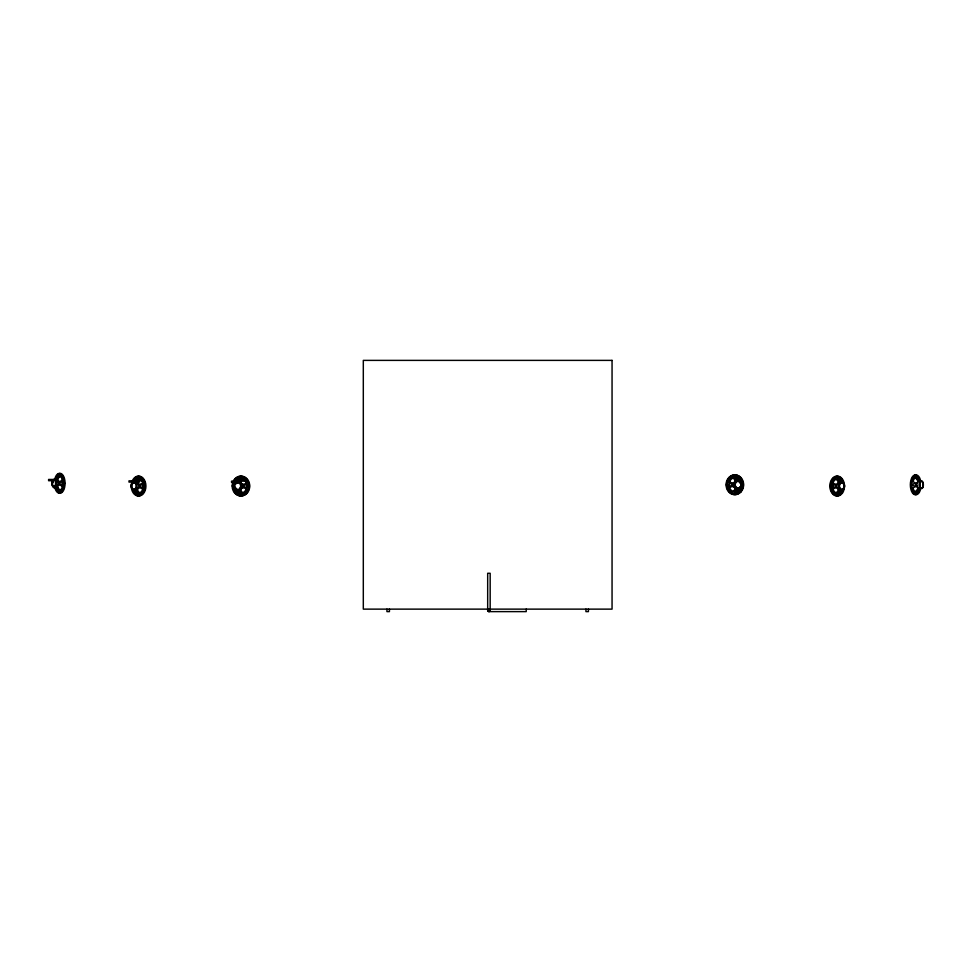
<?xml version="1.0" encoding="UTF-8"?>
<svg xmlns="http://www.w3.org/2000/svg" width="972" height="972" viewBox="0 0 972 972"><rect width="100%" height="100%" fill="white"/><g stroke="black" fill="none" stroke-linecap="round" stroke-linejoin="round"><path stroke-width="1.46" d="M59.96 492.354L60.13 492.95L60.276 492.282M837.232 476.766L837.099 476.754M55.319 479.767L57.117 475.733A8.687 4.338 -90 0 1 61.455 475.733L63.046 478.917A8.687 4.338 -90 0 1 63.046 487.604L61.455 490.775A8.687 4.338 -90 0 1 57.117 490.775L55.526 487.604M920.12 488.284L918.321 492.318A8.687 4.338 -90 0 1 913.984 492.318L912.392 489.135A8.687 4.338 -90 0 1 912.392 480.447L913.984 477.276A8.687 4.338 -90 0 1 918.321 477.276L920.217 481.675M241.518 476.948L240.388 476.669L241.566 476.754M57.117 475.733A4.471 1.033 -58 0 1 55.562 479.84A3.949 1.968 -90 0 1 57.53 479.84L58.259 481.286A3.949 1.968 -90 0 1 58.259 485.235L57.53 486.68A3.949 1.968 -90 0 1 56.036 487.069M919.403 488.612A3.949 1.968 -90 0 1 917.896 488.211L917.179 486.765A3.949 1.968 -90 0 1 917.179 482.817L917.896 481.371A3.949 1.968 -90 0 1 919.877 481.371A4.471 1.033 58 0 1 918.321 477.276M915.126 493.898L915.126 494.286M132.326 483.789A8.687 6.148 -90 0 1 132.933 481.699L135.181 478.516A8.687 6.148 -90 0 1 141.329 478.516L143.577 481.699A8.687 6.148 -90 0 1 143.577 490.386L141.329 493.557A8.687 6.148 -90 0 1 135.181 493.557L132.933 490.386A8.687 6.148 -90 0 1 132.326 488.284M136.019 482.088A3.949 2.794 -90 0 1 137.417 482.622L138.437 484.068A3.949 2.794 -90 0 1 138.437 488.017L137.417 489.463A3.949 2.794 -90 0 1 134.622 489.463A4.471 1.944 55.1 0 1 135.181 493.557M843.453 488.284A8.687 6.148 -90 0 1 842.833 490.386L840.586 493.557A8.687 6.148 -90 0 1 834.45 493.557L832.202 490.386A8.687 6.148 -90 0 1 832.202 481.699L834.45 478.516A8.687 6.148 -90 0 1 840.586 478.516L842.833 481.699A8.687 6.148 -90 0 1 843.453 483.789M840.586 493.557A4.471 1.944 -55.1 0 1 841.144 489.463A3.949 2.794 -90 0 1 838.362 489.463L837.329 488.017A3.949 2.794 -90 0 1 837.329 484.068L838.362 482.622A3.949 2.794 -90 0 1 841.144 482.622A4.471 1.944 55.1 0 1 840.586 478.516M234.216 481.699L236.974 478.516A8.687 7.521 -90 0 1 244.494 478.516L247.253 481.699A8.687 7.521 -90 0 1 247.253 490.386L244.494 493.557A8.687 7.521 -90 0 1 236.974 493.557L234.216 490.386A8.687 7.521 -90 0 1 234.216 481.699A4.471 2.066 -76.1 0 0 235.686 484.202M237.654 482.185A4.471 2.734 -49.3 0 1 237.447 482.622A3.949 3.414 -90 0 1 240.862 482.622L242.113 484.068A3.949 3.414 -90 0 1 242.113 488.017L240.862 489.463A3.949 3.414 -90 0 1 237.447 489.463A4.471 2.734 49.3 0 1 236.974 493.557M728.599 480.399L731.357 477.228A8.687 7.521 -90 0 1 738.878 477.228L741.624 480.399A8.687 7.521 -90 0 1 741.624 489.086L738.878 492.269A8.687 7.521 -90 0 1 731.357 492.269L728.599 489.086A8.687 7.521 -90 0 1 728.599 480.399A4.471 4.362 -8.4 0 0 733.726 482.768A3.949 3.414 -90 0 0 733.726 486.717L734.99 488.163A3.949 3.414 -90 0 0 737.578 488.564M733.726 482.768L734.99 481.322A3.949 3.414 -90 0 1 738.404 481.322A4.471 2.734 49.3 0 1 738.878 477.228M64.638 482.975L64.723 483.643M734.322 493.837L734.954 494.055L734.31 494.238M734.783 475.806L734.601 475.077L734.443 475.818M249.427 486.389L249.44 485.708M131.67 485.66L131.682 486.45M844.146 486.437L844.158 485.672M726.558 484.36L726.57 485.15M57.555 479.451L48.6 479.451L48.6 480.703L53.083 480.703M142.434 480.836L128.997 480.836L128.997 482.076L139.446 482.076M238.99 482.404L231.53 482.404L231.53 481.152L246.451 481.152L246.451 482.404M488.308 610.586L487.677 610.586L487.677 573.273L490.167 573.273L490.167 610.586M739.109 481.954L739.656 482.768M588.425 609.128L588.425 611.619L585.934 611.619L585.934 609.128M526.217 609.128L526.217 611.619L488.904 611.619L488.904 610.987M488.904 609.165L488.904 610.052M389.432 609.128L389.432 611.619L386.941 611.619L386.941 609.128M58.004 487.968A3.888 3.888 0 0 1 53.314 481.845M137.465 489.73A3.888 3.888 0 0 1 134.513 489.341M134.513 482.598A3.888 3.888 0 0 1 138.413 482.598M239.999 490.058A3.888 3.888 0 0 1 235.236 487.3M236.245 483.534A3.888 3.888 0 0 1 237.047 482.914M237.982 482.525A3.888 3.888 0 0 1 239.999 482.525M56.218 479.706A7.096 3.548 -90 0 1 62.354 479.706M62.706 481.419A7.096 3.548 -90 0 1 61.054 489.402A7.096 3.548 -90 0 1 56.777 488.272M56.947 480.204A3.195 1.604 -90 0 1 57.324 480.52M57.919 481.699A3.195 1.604 -90 0 1 58.077 482.464M58.126 483.291A3.195 1.604 -90 0 1 57.919 484.894M57.664 485.55A3.195 1.604 -90 0 1 56.947 486.389M53.168 479.84A3.949 1.968 -90 0 1 56.121 482.914A3.949 1.968 -90 0 1 53.484 486.96A3.949 1.968 -90 0 1 52.755 480.46M54.991 478.333A9.89 4.945 -90 0 1 62.451 475.697A9.89 4.945 -90 0 1 62.451 490.848A9.89 4.945 -90 0 1 54.991 488.223M56.072 487.555A4.471 1.033 58 0 1 57.117 490.775M61.455 490.775A4.471 2.685 49.9 0 1 57.53 486.68M58.259 485.235A4.471 3.852 65.1 0 1 63.046 487.604M63.046 478.917A4.471 3.852 -65.1 0 1 58.259 481.286M57.53 479.84A4.471 2.685 -49.9 0 1 61.455 475.733M57.652 474.713A9.89 4.945 -90 0 1 65.075 483.278A9.89 4.945 -90 0 1 57.652 491.844M61.26 474.858A8.687 4.338 -90 0 1 62.317 475.733M63.897 487.604A8.687 4.338 -90 0 1 63.216 489.402M59.013 491.65A8.687 4.338 -90 0 1 57.069 489.402M57.069 477.106A8.687 4.338 -90 0 1 59.013 474.858M139.555 479.184A7.096 5.018 -90 0 1 142.605 482.489M143.103 484.202A7.096 5.018 -90 0 1 143.103 487.871M142.605 489.584A7.096 5.018 -90 0 1 139.555 492.889M138.255 493.132A7.096 5.018 -90 0 1 133.905 489.584M134.707 481.019A7.096 5.018 -90 0 1 138.255 478.941M136.578 482.987A3.195 2.26 -90 0 1 137.951 484.481M137.951 487.677A3.195 2.26 -90 0 1 136.578 489.171M135.181 478.516A4.471 1.944 -55.1 0 1 135.084 481.735M132.921 483.546A4.471 0.996 -77.3 0 1 132.933 481.699M132.933 490.386A4.471 0.996 77.3 0 1 132.872 489.536M141.329 493.557A4.471 3.293 40.2 0 1 137.417 489.463M138.437 488.017A4.471 4.253 46.1 0 1 143.577 490.386M143.577 481.699A4.471 4.253 -46.1 0 1 138.437 484.068M137.417 482.622A4.471 3.293 -40.2 0 1 141.329 478.516M142.021 478.516A8.687 6.148 -90 0 1 144.269 481.699M144.269 490.386A8.687 6.148 -90 0 1 142.021 493.557M135.886 493.557A8.687 6.148 -90 0 1 133.638 490.386M133.638 481.699A8.687 6.148 -90 0 1 135.886 478.516M135.448 477.495A9.89 6.998 -90 0 1 145.934 486.061A9.89 6.998 -90 0 1 135.448 494.627M234.799 484.202A7.096 6.148 -90 0 1 239.926 479.002A7.096 6.148 -90 0 1 246.05 482.489M246.669 484.202A7.096 6.148 -90 0 1 246.669 487.871M246.05 489.584A7.096 6.148 -90 0 1 239.926 493.071A7.096 6.148 -90 0 1 234.799 487.871M240.509 483.315A3.195 2.77 -90 0 1 241.08 483.813M241.518 484.481A3.195 2.77 -90 0 1 241.518 487.677M241.08 488.345A3.195 2.77 -90 0 1 240.509 488.843M236.974 478.516A4.471 2.734 -49.3 0 1 237.812 481.735M234.216 490.386A4.471 2.066 76.1 0 1 235.686 487.883M244.494 493.557A4.471 3.694 24 0 1 240.862 489.463M242.113 488.017A4.471 4.362 -8.4 0 1 247.253 490.386M247.253 481.699A4.471 4.362 8.4 0 1 242.113 484.068M240.862 482.622A4.471 3.694 -24 0 1 244.494 478.516M244.993 478.516A8.687 7.521 -90 0 1 247.739 481.699M246.548 492.184A8.687 7.521 -90 0 1 243.17 494.432M237.46 493.557A8.687 7.521 -90 0 1 233.96 488.284M233.96 483.789A8.687 7.521 -90 0 1 237.46 478.516M233.79 481.116A9.89 8.566 -90 0 1 246.718 478.479A9.89 8.566 -90 0 1 246.718 493.63A9.89 8.566 -90 0 1 233.79 491.006M234.702 484.894A1.762 0.778 -85.3 0 0 233.73 486.036A1.762 0.778 85.3 0 0 234.702 487.179M922.817 486.571A3.548 1.774 -90 0 1 920.265 487.701A3.548 1.774 -90 0 1 919.925 482.513A3.548 1.774 -90 0 1 922.537 482.282M922.999 483.874A3.548 1.774 -90 0 1 922.999 485.721M913.085 481.249A7.096 3.548 -90 0 1 919.22 481.249M919.22 488.345A7.096 3.548 -90 0 1 916.159 491.893M915.235 491.65A7.096 3.548 -90 0 1 913.085 488.345M918.066 487.604A3.195 1.604 -90 0 1 917.325 485.66M917.483 483.242A3.195 1.604 -90 0 1 918.066 482.063M917.179 482.817A4.471 3.852 65.1 0 1 912.392 480.447M912.392 489.135A4.471 3.852 -65.1 0 1 917.179 486.765M917.896 488.211A4.471 2.685 -49.9 0 1 913.984 492.318M920.423 489.767A9.89 4.945 -90 0 1 912.963 492.391A9.89 4.945 -90 0 1 912.963 477.24A9.89 4.945 -90 0 1 920.423 479.864M913.984 477.276A4.471 2.685 49.9 0 1 917.896 481.371M918.321 492.318A4.471 1.033 -58 0 1 919.877 488.211M916.426 476.402A8.687 4.338 -90 0 1 917.471 477.276M918.37 478.649A8.687 4.338 -90 0 1 919.062 480.447M919.062 489.135A8.687 4.338 -90 0 1 918.37 490.933M911.104 487.045A8.687 4.338 -90 0 1 911.104 482.549M912.222 478.649A8.687 4.338 -90 0 1 914.178 476.402M916.572 494.371A9.89 4.945 -90 0 1 910.339 484.809A9.89 4.945 -90 0 1 916.572 475.259M837.524 478.941A7.096 5.018 -90 0 1 841.861 482.489M841.861 489.584A7.096 5.018 -90 0 1 837.524 493.132M836.224 492.889A7.096 5.018 -90 0 1 833.174 489.584M832.676 487.871A7.096 5.018 -90 0 1 832.676 484.202M833.174 482.489A7.096 5.018 -90 0 1 836.224 479.184M838.131 488.345A3.195 2.26 -90 0 1 837.767 487.677M837.767 484.481A3.195 2.26 -90 0 1 839.14 482.987M837.329 484.068A4.471 4.253 46.1 0 1 832.202 481.699M832.202 490.386A4.471 4.253 -46.1 0 1 837.329 488.017M838.362 489.463A4.471 3.293 -40.2 0 1 834.45 493.557M834.45 478.516A4.471 3.293 40.2 0 1 838.362 482.622M842.846 488.527A4.471 0.996 -77.3 0 1 842.833 490.386M842.833 481.699A4.471 0.996 77.3 0 1 842.846 483.546M840.306 494.627A9.89 6.998 -90 0 1 830.756 491.006A9.89 6.998 -90 0 1 833.308 477.495A9.89 6.998 -90 0 1 842.87 481.116M842.87 491.006A9.89 6.998 -90 0 1 841.752 493.047M839.893 478.516A8.687 6.148 -90 0 1 842.141 481.699M842.141 490.386A8.687 6.148 -90 0 1 839.893 493.557M833.745 493.557A8.687 6.148 -90 0 1 832.482 492.184M729.182 482.914A7.096 6.148 -90 0 1 735.111 477.653A7.096 6.148 -90 0 1 741.053 482.914M741.053 486.583A7.096 6.148 -90 0 1 735.111 491.844M733.52 491.601A7.096 6.148 -90 0 1 729.79 488.296M729.182 486.583A7.096 6.148 -90 0 1 728.976 484.749M735.938 487.871A3.195 2.77 -90 0 1 735.269 487.555M734.261 486.389A3.195 2.77 -90 0 1 733.982 485.611M733.884 484.785A3.195 2.77 -90 0 1 734.261 483.181M734.698 482.525A3.195 2.77 -90 0 1 735.269 482.015M728.599 489.086A4.471 4.362 8.4 0 1 733.726 486.717M734.99 488.163A4.471 3.694 -24 0 1 731.357 492.269M731.357 477.228A4.471 3.694 24 0 1 734.99 481.322M738.878 492.269A4.471 2.734 -49.3 0 1 738.198 488.612M740.166 486.583A4.471 2.066 -76.1 0 1 741.624 489.086M741.624 480.399A4.471 2.066 76.1 0 1 740.166 482.914M740.664 491.759A9.89 8.566 -90 0 1 727.591 490.435A9.89 8.566 -90 0 1 730.98 475.806A9.89 8.566 -90 0 1 742.875 482.209M742.875 487.324A9.89 8.566 -90 0 1 742.025 489.706M738.38 477.228A8.687 7.521 -90 0 1 741.891 482.501M741.891 486.996A8.687 7.521 -90 0 1 738.38 492.269M736.569 493.132A8.687 7.521 -90 0 1 734.625 493.436M730.859 492.269A8.687 7.521 -90 0 1 729.304 490.884M729.304 478.601A8.687 7.521 -90 0 1 730.859 477.228M741.138 483.606A1.762 0.778 85.3 0 1 742.11 484.749A1.762 0.778 -85.3 0 1 740.871 485.599M59.085 473.874L59.11 473.789M910.46 484.712L910.46 484.712M911.311 484.712L911.311 484.712M915.102 475.417L915.126 475.32M915.952 475.417L915.976 475.32M59.085 492.44L59.11 492.354M63.739 483.157L63.751 483.06M915.964 493.983L915.964 493.983M137.975 476.669L137.975 476.669M138.68 476.669L138.68 476.669M829.979 485.951L829.979 485.951M830.671 485.951L830.671 485.951M734.771 475.369L735.403 475.66L734.771 475.369M232.344 485.951L232.976 486.243L232.344 485.951M726.728 484.663L727.36 484.943L726.764 484.566M137.975 495.234L137.975 495.234M138.68 495.234L138.68 495.234M144.549 485.939L144.549 485.939M145.241 485.939L145.241 485.939M836.54 495.234L836.54 495.234M837.244 495.234L837.244 495.234M240.4 495.234L241.02 495.538L240.4 495.234M240.886 495.234L241.518 495.538L240.886 495.234M248.443 485.939L249.063 486.255L248.443 485.939M734.771 493.934L735.403 494.25L734.808 493.837M742.329 484.651L742.948 484.955L742.329 484.651M742.827 484.651L743.446 484.955L742.827 484.651M612.056 360.381L363.309 360.381L363.309 609.128L612.056 609.128L612.056 360.381M488.308 611.449A1.239 1.239 0 0 0 490.167 610.367A1.239 1.239 0 0 0 488.308 609.298A1.239 1.239 0 0 0 488.308 611.449M52.281 481.48A3.548 1.774 90 0 0 53.812 486.802A3.548 1.774 90 0 0 55.355 481.48A3.548 1.774 90 0 0 52.281 481.48M55.416 485.769A3.548 1.774 -90 0 0 54.614 479.828A3.548 1.774 -90 0 0 52.439 484.178A3.548 1.774 -90 0 0 55.416 485.769M58.575 489.524A1.762 0.838 51 0 0 57.117 488.187A1.762 0.62 53.8 0 0 57.384 489.524A1.762 0.62 53.8 0 0 58.721 490.957A1.762 0.838 51 0 0 58.575 489.524M57.384 476.985A1.762 0.62 -53.8 0 0 57.117 478.321A1.762 0.838 -51 0 0 58.575 476.985A1.762 0.838 -51 0 0 58.721 475.551A1.762 0.62 -53.8 0 0 57.384 476.985M62.56 483.254A1.762 1.567 -80.6 0 0 59.584 483.254A1.762 1.567 80.6 0 0 62.56 483.254M135.959 487.81A3.548 2.515 -90 0 0 133.784 482.489A3.548 2.515 -90 0 0 131.609 487.81A3.548 2.515 -90 0 0 135.959 487.81M136.238 487.81A3.548 2.515 -90 0 0 134.063 482.489A3.548 2.515 -90 0 0 131.888 487.81A3.548 2.515 -90 0 0 136.238 487.81M136.481 488.017A3.949 2.794 -90 0 0 134.063 482.088A3.949 2.794 -90 0 0 131.645 488.017A3.949 2.794 -90 0 0 136.481 488.017M138.024 492.306A1.762 1.118 44.1 0 0 136.481 490.969A1.762 0.948 49.1 0 0 136.347 492.306A1.762 0.948 49.1 0 0 137.793 493.74A1.762 1.118 44.1 0 0 138.024 492.306M143.188 493.047A9.89 6.998 -90 0 0 140.053 476.511A9.89 6.998 -90 0 0 131.487 488.624A9.89 6.998 -90 0 0 143.188 493.047M136.347 479.767A1.762 0.948 -49.1 0 0 136.481 481.104A1.762 1.118 -44.1 0 0 138.024 479.767A1.762 1.118 -44.1 0 0 137.793 478.333A1.762 0.948 -49.1 0 0 136.347 479.767M143.236 486.036A1.762 1.725 -69.6 0 0 139.98 486.036A1.762 1.725 69.6 0 0 143.236 486.036M240.242 487.81A3.548 3.074 -90 0 0 237.569 482.489A3.548 3.074 -90 0 0 234.908 487.81A3.548 3.074 -90 0 0 240.242 487.81M240.193 488.831A3.949 3.414 -90 0 0 238.662 482.221A3.949 3.414 -90 0 0 234.471 487.057A3.949 3.414 -90 0 0 240.193 488.831M240.4 493.74A1.762 1.324 32.5 0 0 239.489 490.969A1.762 1.203 40.8 0 0 240.4 493.74M246.779 493.047A9.89 8.566 -90 0 0 242.939 476.511A9.89 8.566 -90 0 0 232.442 488.624A9.89 8.566 -90 0 0 246.779 493.047M240.4 478.333A1.762 1.203 -40.8 0 0 239.489 481.104A1.762 1.324 -32.5 0 0 240.4 478.333M247.07 486.036A1.762 1.75 41.4 0 0 243.753 486.036A1.762 1.75 -41.4 0 0 247.07 486.036M923.157 486.571A3.548 1.774 -90 0 0 921.626 481.249A3.548 1.774 -90 0 0 920.083 486.571A3.548 1.774 -90 0 0 923.157 486.571M922.683 487.592A3.949 1.968 -90 0 0 921.796 480.982A3.949 1.968 -90 0 0 919.378 485.818A3.949 1.968 -90 0 0 922.683 487.592M918.054 491.067A1.762 0.62 -53.8 0 0 918.321 489.73A1.762 0.838 -51 0 0 916.863 491.067A1.762 0.838 -51 0 0 916.718 492.5A1.762 0.62 -53.8 0 0 918.054 491.067M915.855 484.797A1.762 1.567 80.6 0 0 912.866 484.797A1.762 1.567 -80.6 0 0 915.855 484.797M916.863 478.528A1.762 0.838 51 0 0 918.321 479.864A1.762 0.62 53.8 0 0 918.054 478.528A1.762 0.62 53.8 0 0 916.718 477.094A1.762 0.838 51 0 0 916.863 478.528M844.158 487.81A3.548 2.515 -90 0 0 841.983 482.489A3.548 2.515 -90 0 0 839.808 487.81A3.548 2.515 -90 0 0 844.158 487.81M843.477 488.552A3.548 2.515 -90 0 0 842.36 482.61A3.548 2.515 -90 0 0 839.286 486.96A3.548 2.515 -90 0 0 843.477 488.552M843.684 488.831A3.949 2.794 -90 0 0 842.432 482.221A3.949 2.794 -90 0 0 839.006 487.057A3.949 2.794 -90 0 0 843.684 488.831M839.419 492.306A1.762 0.948 -49.1 0 0 839.286 490.969A1.762 1.118 -44.1 0 0 837.755 492.306A1.762 1.118 -44.1 0 0 837.986 493.74A1.762 0.948 -49.1 0 0 839.419 492.306M842.457 493.047A9.89 6.998 -90 0 0 839.31 476.511A9.89 6.998 -90 0 0 830.744 488.624A9.89 6.998 -90 0 0 842.457 493.047M835.798 486.036A1.762 1.725 69.6 0 0 832.542 486.036A1.762 1.725 -69.6 0 0 835.798 486.036M837.755 479.767A1.762 1.118 44.1 0 0 839.286 481.104A1.762 0.948 49.1 0 0 839.419 479.767A1.762 0.948 49.1 0 0 837.986 478.333A1.762 1.118 44.1 0 0 837.755 479.767M740.445 487.251A3.548 3.074 -90 0 0 739.072 481.322A3.548 3.074 -90 0 0 735.306 485.66A3.548 3.074 -90 0 0 740.445 487.251M740.251 487.251A3.548 3.074 -90 0 0 738.866 481.322A3.548 3.074 -90 0 0 735.111 485.66A3.548 3.074 -90 0 0 740.251 487.251M740.494 487.543A3.949 3.414 -90 0 0 738.963 480.933A3.949 3.414 -90 0 0 734.771 485.769A3.949 3.414 -90 0 0 740.494 487.543M735.439 492.452A1.762 1.203 -40.8 0 0 736.363 489.681A1.762 1.324 -32.5 0 0 735.439 492.452M741.15 491.759A9.89 8.566 -90 0 0 737.311 475.211A9.89 8.566 -90 0 0 726.825 487.324A9.89 8.566 -90 0 0 741.15 491.759M732.086 484.749A1.762 1.75 -41.4 0 0 728.769 484.749A1.762 1.75 41.4 0 0 732.086 484.749M735.439 477.045A1.762 1.324 32.5 0 0 736.363 479.816A1.762 1.203 40.8 0 0 735.439 477.045"/></g></svg>
